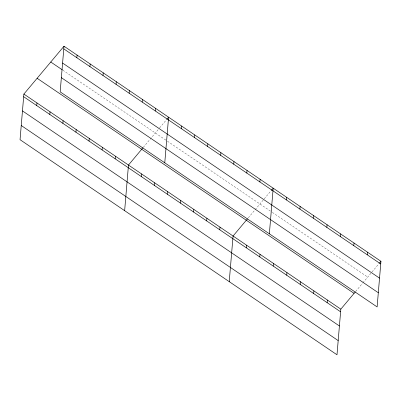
<?xml version="1.0" encoding="UTF-8"?>
<svg xmlns="http://www.w3.org/2000/svg" width="401" height="401" viewBox="0 0 401 401"><rect width="100%" height="100%" fill="white"/><g stroke="black" fill="none" stroke-linecap="round" stroke-linejoin="round"><path stroke-width="0.3" stroke-dasharray="2 1.5" d="M143.317 147.342L159.247 128.345M159.638 127.879L166.26 119.984M248.314 217.843L254.73 210.189M255.131 209.708L263.843 199.322M264.229 198.861L270.85 190.966M355.672 291.452L362.494 283.317M362.895 282.84L371.602 272.454M371.993 271.988L379.005 263.627M62.832 70.2L166.921 140.836M167.423 141.182L271.863 212.054M272.384 212.405L367.712 277.096"/><path stroke-width="0.6" d="M64.005 46.22L60.17 91.844L377.12 306.93L380.95 261.307L64.005 46.22L23.88 94.07L20.05 139.693L336.995 354.78L340.83 309.156L355.271 291.933M36.732 105.583L36.957 102.942M49.809 114.455L50.03 111.814M62.882 123.328L63.102 120.686M76.857 57.734L77.077 55.092M75.954 132.2L76.175 129.558M89.929 66.606L90.15 63.965M89.032 141.072L89.253 138.43M103.002 75.478L103.227 72.837M102.105 149.944L102.325 147.302M116.079 84.35L116.3 81.709M115.177 158.816L115.398 156.174M129.152 93.222L129.373 90.581M124.641 210.67L128.475 165.052L142.916 147.824M142.225 102.095L142.445 99.453M141.327 176.56L141.548 173.924M155.297 110.967L155.523 108.325M154.4 185.437L154.621 182.796M164.766 162.821L168.595 117.197L166.651 119.523M167.473 194.31L167.698 191.668M181.447 128.711L181.668 126.069M180.55 203.182L180.771 200.54M194.52 137.583L194.746 134.942M193.623 212.054L193.843 209.412M207.598 146.455L207.818 143.819M206.695 220.926L206.916 218.284M220.67 155.332L220.891 152.691M219.768 229.798L219.994 227.156M233.743 164.204L233.963 161.563M229.237 281.647L233.066 236.029L247.512 218.801M246.821 173.077L247.041 170.435M246.314 247.808L246.535 245.166M259.893 181.949L260.114 179.307M259.783 256.951L260.008 254.309M269.357 233.798L273.186 188.179L271.241 190.5M273.256 266.094L273.477 263.452M286.434 199.959L286.66 197.317M286.725 275.231L286.946 272.59M299.908 209.101L300.128 206.46M300.194 284.374L300.419 281.733M313.376 218.244L313.597 215.603M313.667 293.517L313.888 290.875M326.845 227.382L327.071 224.74M327.136 302.655L327.356 300.013M340.319 236.525L340.539 233.883M353.787 245.668L354.008 243.026M367.256 254.805L367.481 252.164M379.391 263.166L380.95 261.307M63.779 48.862L380.729 263.948M62.591 63.047L379.536 278.134M50.762 62.01L62.33 69.859M61.363 77.659L378.308 292.745M37.123 78.28L354.068 293.367M23.88 94.07L340.83 309.156M23.659 96.711L340.604 311.798M22.466 110.897L339.416 325.983M21.243 125.508L338.188 340.594"/></g></svg>
